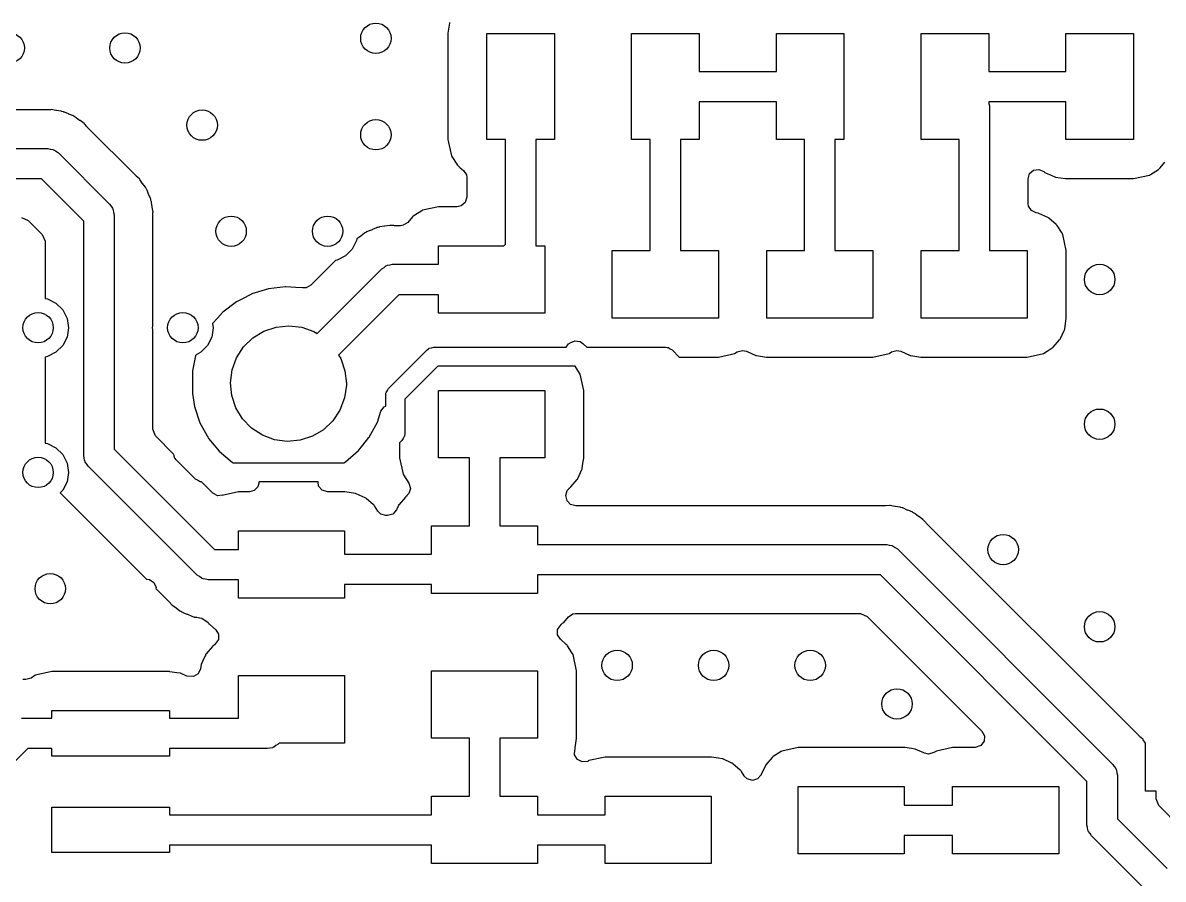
# Model space of a CAD drawing. Extents: x 0.01 to 3.57, y 0.02 to 1.96.
# Drawn here: x 0.459 to 1.049, y 1.077 to 1.521 of the extents above; entities that cross this region are included whole.
import ezdxf

# ---------------------------------------------------------------- set-up
doc = ezdxf.new("R2010")
doc.units = 0
doc.header["$MEASUREMENT"] = 0
doc.layers.add('BLACK', color=7, linetype='CONTINUOUS')

msp = doc.modelspace()

# ---------------------------------------------------------------- linework, layer by layer
at = {"layer": 'BLACK', "linetype": 'CONTINUOUS'}
for p, q in [((0.679606, 1.52056), (0.678869, 1.51543)), ((0.679657, 1.52091), (0.679606, 1.52056)), ((0.678869, 1.51543), (0.678839, 1.51522)), ((0.678839, 1.51522), (0.678839, 1.46022)), ((0.699035, 1.46022), (0.699035, 1.51522)), ((0.699035, 1.51522), (0.734035, 1.51522)), ((0.734035, 1.51522), (0.734035, 1.46022)), ((0.774035, 1.46022), (0.774035, 1.51522)), ((0.774035, 1.51522), (0.809035, 1.51522)), ((0.809035, 1.51522), (0.809035, 1.49559)), ((0.849035, 1.49559), (0.849035, 1.51522)), ((0.849035, 1.51522), (0.884035, 1.51522)), ((0.884035, 1.51522), (0.884035, 1.46022)), ((0.924035, 1.46022), (0.924035, 1.51522)), ((0.924035, 1.51522), (0.959035, 1.51522)), ((0.959035, 1.51522), (0.959035, 1.49559)), ((0.999035, 1.49559), (0.999035, 1.51522)), ((0.999035, 1.51522), (1.03404, 1.51522)), ((1.03404, 1.51522), (1.03404, 1.46022)), ((0.809035, 1.49559), (0.849035, 1.49559)), ((0.959035, 1.49559), (0.999035, 1.49559)), ((0.849035, 1.47984), (0.809035, 1.47984)), ((0.809035, 1.47984), (0.809035, 1.46022)), ((0.849035, 1.46022), (0.849035, 1.47984)), ((0.999035, 1.47984), (0.959035, 1.47984)), ((0.959035, 1.47984), (0.959035, 1.47973)), ((0.959035, 1.47973), (0.959117, 1.479)), ((0.959117, 1.479), (0.959409, 1.47772)), ((0.959409, 1.47772), (0.959409, 1.40272)), ((0.999035, 1.46022), (0.999035, 1.47984)), ((0.470704, 1.47561), (0.330942, 1.47561)), ((0.47099, 1.47562), (0.470704, 1.47561)), ((0.473001, 1.47573), (0.47099, 1.47562)), ((0.473299, 1.47575), (0.473001, 1.47573)), ((0.473001, 1.47573), (0.473001, 1.47573)), ((0.475771, 1.47529), (0.473299, 1.47575)), ((0.476027, 1.47525), (0.475771, 1.47529)), ((0.478521, 1.47492), (0.476027, 1.47525)), ((0.4788, 1.47482), (0.478521, 1.47492)), ((0.478901, 1.47479), (0.4788, 1.47482)), ((0.47954, 1.47461), (0.478901, 1.47479)), ((0.479642, 1.47458), (0.47954, 1.47461)), ((0.479936, 1.47452), (0.479642, 1.47458)), ((0.480208, 1.4744), (0.479936, 1.47452)), ((0.482227, 1.47349), (0.480208, 1.4744)), ((0.480208, 1.4744), (0.480208, 1.4744)), ((0.482466, 1.47339), (0.482227, 1.47349)), ((0.48481, 1.47247), (0.482466, 1.47339)), ((0.485054, 1.4723), (0.48481, 1.47247)), ((0.485145, 1.47225), (0.485054, 1.4723)), ((0.485724, 1.47192), (0.485145, 1.47225)), ((0.485814, 1.47187), (0.485724, 1.47192)), ((0.486087, 1.47174), (0.485814, 1.47187)), ((0.486322, 1.47156), (0.486087, 1.47174)), ((0.486323, 1.47156), (0.486322, 1.47156)), ((0.488066, 1.47019), (0.486323, 1.47156)), ((0.488274, 1.47004), (0.488066, 1.47019)), ((0.490332, 1.46859), (0.488274, 1.47004)), ((0.490528, 1.46837), (0.490332, 1.46859)), ((0.491751, 1.46696), (0.490528, 1.46837)), ((0.491982, 1.46672), (0.491751, 1.46696)), ((0.517167, 1.44153), (0.491982, 1.46672)), ((0.678839, 1.46022), (0.680664, 1.45183)), ((0.708661, 1.46022), (0.699035, 1.46022)), ((0.708661, 1.40598), (0.708661, 1.46022)), ((0.734035, 1.46022), (0.724409, 1.46022)), ((0.724409, 1.46022), (0.724409, 1.40522)), ((0.783661, 1.46022), (0.774035, 1.46022)), ((0.783661, 1.40272), (0.783661, 1.46022)), ((0.809035, 1.46022), (0.799409, 1.46022)), ((0.799409, 1.46022), (0.799409, 1.40272)), ((0.863661, 1.46022), (0.849035, 1.46022)), ((0.863661, 1.40272), (0.863661, 1.46022)), ((0.884035, 1.46022), (0.879409, 1.46022)), ((0.879409, 1.46022), (0.879409, 1.40272)), ((0.943661, 1.46022), (0.924035, 1.46022)), ((0.943661, 1.40272), (0.943661, 1.46022)), ((1.03404, 1.46022), (0.999035, 1.46022)), ((0.329921, 1.45559), (0.471549, 1.45559)), ((0.471549, 1.45559), (0.472831, 1.4553)), ((0.472831, 1.4553), (0.474138, 1.45515)), ((0.474138, 1.45515), (0.474521, 1.45491)), ((0.474521, 1.45491), (0.474962, 1.45481)), ((0.474962, 1.45481), (0.47599, 1.45398)), ((0.47599, 1.45398), (0.477103, 1.45328)), ((0.477103, 1.45328), (0.503609, 1.42678)), ((0.680664, 1.45183), (0.680904, 1.45145)), ((0.680904, 1.45145), (0.680904, 1.45145)), ((0.680904, 1.45145), (0.683446, 1.4475)), ((1.04789, 1.44567), (1.05028, 1.44844)), ((0.683446, 1.4475), (0.683772, 1.44699)), ((0.683772, 1.44699), (0.68404, 1.44676)), ((0.68404, 1.44676), (0.68404, 1.44676)), ((0.68404, 1.44676), (0.685292, 1.44567)), ((0.685292, 1.44567), (0.68693, 1.44425)), ((0.68693, 1.44425), (0.688441, 1.4419)), ((0.688441, 1.4419), (0.688642, 1.4405)), ((0.979429, 1.43989), (0.980217, 1.44257)), ((0.980217, 1.44257), (0.982329, 1.4444)), ((0.982329, 1.4444), (0.985096, 1.4448)), ((0.985096, 1.4448), (0.987638, 1.44364)), ((0.987638, 1.44364), (0.987848, 1.44346)), ((0.987848, 1.44346), (0.987848, 1.44346)), ((0.987848, 1.44346), (0.988116, 1.44323)), ((0.988116, 1.44323), (0.988439, 1.44308)), ((0.988439, 1.44308), (0.988439, 1.44308)), ((0.988439, 1.44308), (0.991825, 1.44153)), ((1.03404, 1.44002), (1.04243, 1.44184)), ((1.04243, 1.44184), (1.04282, 1.4421)), ((1.04282, 1.4421), (1.04696, 1.44476)), ((1.04696, 1.44476), (1.04726, 1.44495)), ((1.04696, 1.44476), (1.04696, 1.44476)), ((1.04726, 1.44495), (1.04789, 1.44567)), ((0.468274, 1.43984), (0.333183, 1.43984)), ((0.490158, 1.41796), (0.468274, 1.43984)), ((0.517375, 1.44134), (0.517167, 1.44153)), ((0.519103, 1.4398), (0.517375, 1.44134)), ((0.519272, 1.43955), (0.519103, 1.4398)), ((0.520527, 1.43772), (0.519272, 1.43955)), ((0.519272, 1.43955), (0.519272, 1.43955)), ((0.520679, 1.43752), (0.520527, 1.43772)), ((0.52221, 1.43552), (0.520679, 1.43752)), ((0.688642, 1.4405), (0.688642, 1.43037)), ((0.979429, 1.42716), (0.979429, 1.43989)), ((0.991825, 1.44153), (0.993345, 1.44084)), ((0.993345, 1.44084), (0.993696, 1.44079)), ((0.993696, 1.44079), (0.99886, 1.44004)), ((0.99886, 1.44004), (0.998861, 1.44004)), ((0.998861, 1.44004), (0.999035, 1.44002)), ((0.999035, 1.44002), (1.03404, 1.44002)), ((0.52233, 1.43525), (0.52221, 1.43552)), ((0.522384, 1.43515), (0.52233, 1.43525)), ((0.522707, 1.43457), (0.522384, 1.43515)), ((0.522756, 1.43448), (0.522707, 1.43457)), ((0.522925, 1.43423), (0.522756, 1.43448)), ((0.523031, 1.43396), (0.522925, 1.43423)), ((0.523031, 1.43395), (0.523031, 1.43396)), ((0.523814, 1.43188), (0.523031, 1.43395)), ((0.523912, 1.43164), (0.523814, 1.43188)), ((0.524803, 1.42961), (0.523912, 1.43164)), ((0.688642, 1.43037), (0.687854, 1.42769)), ((0.503609, 1.42678), (0.504307, 1.42566)), ((0.504307, 1.42566), (0.505127, 1.42464)), ((0.505127, 1.42464), (0.505227, 1.42419)), ((0.505227, 1.42419), (0.505468, 1.42381)), ((0.524923, 1.42934), (0.524803, 1.42961)), ((0.524803, 1.42961), (0.524803, 1.42961)), ((0.524975, 1.42905), (0.524923, 1.42934)), ((0.525005, 1.42894), (0.524975, 1.42905)), ((0.525181, 1.4283), (0.525005, 1.42894)), ((0.525206, 1.4282), (0.525181, 1.4283)), ((0.525311, 1.42792), (0.525206, 1.4282)), ((0.525347, 1.42762), (0.525311, 1.42792)), ((0.525613, 1.42542), (0.525347, 1.42762)), ((0.525347, 1.42762), (0.525347, 1.42762)), ((0.525651, 1.42517), (0.525613, 1.42542)), ((0.526084, 1.42269), (0.525651, 1.42517)), ((0.674035, 1.42541), (0.665645, 1.42359)), ((0.683681, 1.42541), (0.674035, 1.42541)), ((0.685742, 1.42586), (0.683681, 1.42541)), ((0.687854, 1.42769), (0.685742, 1.42586)), ((0.97963, 1.42576), (0.979429, 1.42716)), ((0.981141, 1.42341), (0.97963, 1.42576)), ((0.457927, 1.41982), (0.461434, 1.41837)), ((0.461434, 1.41837), (0.468685, 1.41112)), ((0.505468, 1.42381), (0.505613, 1.4225)), ((0.505613, 1.4225), (0.505906, 1.42122)), ((0.505906, 1.42122), (0.505906, 1.2998)), ((0.525925, 1.4202), (0.525937, 1.42054)), ((0.525925, 1.36359), (0.525925, 1.4202)), ((0.525937, 1.42054), (0.526063, 1.42239)), ((0.526063, 1.42239), (0.526084, 1.42269)), ((0.526063, 1.42239), (0.526063, 1.42239)), ((0.660577, 1.42021), (0.658073, 1.41732)), ((0.660809, 1.42048), (0.660577, 1.42021)), ((0.660577, 1.42021), (0.660577, 1.42021)), ((0.661755, 1.42109), (0.660809, 1.42048)), ((0.665272, 1.42335), (0.661755, 1.42109)), ((0.665645, 1.42359), (0.665272, 1.42335)), ((0.665272, 1.42335), (0.665272, 1.42335)), ((0.983684, 1.42225), (0.981141, 1.42341)), ((0.984726, 1.4221), (0.983684, 1.42225)), ((0.985048, 1.42195), (0.984726, 1.4221)), ((0.989632, 1.41985), (0.985048, 1.42195)), ((0.985048, 1.42195), (0.985048, 1.42195)), ((0.989955, 1.41971), (0.989632, 1.41985)), ((0.989632, 1.41985), (0.989632, 1.41985)), ((0.990223, 1.41947), (0.989955, 1.41971)), ((0.994031, 1.41618), (0.990223, 1.41947)), ((0.990223, 1.41947), (0.990223, 1.41947)), ((0.490158, 1.29654), (0.490158, 1.41796)), ((0.636842, 1.41239), (0.636263, 1.41207)), ((0.636936, 1.41244), (0.636842, 1.41239)), ((0.637183, 1.41261), (0.636936, 1.41244)), ((0.637462, 1.41272), (0.637183, 1.41261)), ((0.637463, 1.41272), (0.637462, 1.41272)), ((0.639535, 1.4135), (0.637463, 1.41272)), ((0.639775, 1.4136), (0.639535, 1.4135)), ((0.641804, 1.41449), (0.639775, 1.4136)), ((0.642078, 1.41461), (0.641804, 1.41449)), ((0.641804, 1.41449), (0.641804, 1.41449)), ((0.642372, 1.41466), (0.642078, 1.41461)), ((0.642473, 1.41469), (0.642372, 1.41466)), ((0.643114, 1.41487), (0.642473, 1.41469)), ((0.643216, 1.41489), (0.643114, 1.41487)), ((0.643496, 1.415), (0.643216, 1.41489)), ((0.645993, 1.4153), (0.643496, 1.415)), ((0.646248, 1.41534), (0.645993, 1.4153)), ((0.648727, 1.41577), (0.646248, 1.41534)), ((0.649025, 1.41575), (0.648727, 1.41577)), ((0.650881, 1.41562), (0.649025, 1.41575)), ((0.649025, 1.41575), (0.649025, 1.41575)), ((0.651218, 1.41561), (0.650881, 1.41562)), ((0.654324, 1.41561), (0.651218, 1.41561)), ((0.655721, 1.41581), (0.654324, 1.41561)), ((0.658073, 1.41732), (0.655721, 1.41581)), ((0.994299, 1.41594), (0.994031, 1.41618)), ((0.994491, 1.41564), (0.994299, 1.41594)), ((0.99671, 1.41219), (0.994491, 1.41564)), ((0.994491, 1.41564), (0.994491, 1.41564)), ((0.997407, 1.41111), (0.99671, 1.41219)), ((0.468685, 1.41112), (0.470138, 1.40761)), ((0.470138, 1.40761), (0.470138, 1.37789)), ((0.631513, 1.40785), (0.629276, 1.40346)), ((0.631666, 1.40882), (0.631513, 1.40785)), ((0.633692, 1.41021), (0.631666, 1.40882)), ((0.633902, 1.41036), (0.633692, 1.41021)), ((0.63566, 1.41171), (0.633902, 1.41036)), ((0.635898, 1.4119), (0.63566, 1.41171)), ((0.63566, 1.41171), (0.63566, 1.41171)), ((0.636171, 1.41202), (0.635898, 1.4119)), ((0.636263, 1.41207), (0.636171, 1.41202)), ((0.999232, 1.40272), (0.997407, 1.41111)), ((0.629276, 1.40346), (0.625792, 1.39998)), ((0.674035, 1.39559), (0.674035, 1.40522)), ((0.674035, 1.40522), (0.7079, 1.40522)), ((0.7079, 1.40522), (0.708661, 1.40598)), ((0.724409, 1.40522), (0.729035, 1.40522)), ((0.729035, 1.40522), (0.729035, 1.37022)), ((0.764035, 1.36772), (0.764035, 1.40272)), ((0.764035, 1.40272), (0.783661, 1.40272)), ((0.799409, 1.40272), (0.819035, 1.40272)), ((0.819035, 1.40272), (0.819035, 1.36772)), ((0.844035, 1.36772), (0.844035, 1.40272)), ((0.844035, 1.40272), (0.863661, 1.40272)), ((0.879409, 1.40272), (0.899035, 1.40272)), ((0.899035, 1.40272), (0.899035, 1.36772)), ((0.924035, 1.36772), (0.924035, 1.40272)), ((0.924035, 1.40272), (0.943661, 1.40272)), ((0.959409, 1.40272), (0.979035, 1.40272)), ((0.979035, 1.40272), (0.979035, 1.36772)), ((0.999232, 1.36772), (0.999232, 1.40272)), ((0.620653, 1.39762), (0.607847, 1.38481)), ((0.621402, 1.39774), (0.620653, 1.39762)), ((0.625792, 1.39998), (0.621402, 1.39774)), ((0.645754, 1.39399), (0.646782, 1.39481)), ((0.646782, 1.39481), (0.647224, 1.39491)), ((0.647224, 1.39491), (0.647607, 1.39515)), ((0.647607, 1.39515), (0.648915, 1.3953)), ((0.648915, 1.3953), (0.650197, 1.39559)), ((0.650197, 1.39559), (0.674035, 1.39559)), ((0.611049, 1.3597), (0.644639, 1.39329)), ((0.644639, 1.39329), (0.645754, 1.39399)), ((0.585823, 1.38288), (0.577293, 1.38026)), ((0.594683, 1.38395), (0.585823, 1.38288)), ((0.594904, 1.38394), (0.594683, 1.38395)), ((0.600121, 1.38364), (0.594904, 1.38394)), ((0.594904, 1.38394), (0.594904, 1.38394)), ((0.603593, 1.38344), (0.600121, 1.38364)), ((0.60368, 1.38342), (0.603593, 1.38344)), ((0.605394, 1.38347), (0.60368, 1.38342)), ((0.607847, 1.38481), (0.605394, 1.38347)), ((0.470138, 1.37789), (0.471402, 1.37769)), ((0.471402, 1.37769), (0.475792, 1.37546)), ((0.572123, 1.37759), (0.569363, 1.37616)), ((0.577097, 1.38015), (0.572123, 1.37759)), ((0.577293, 1.38026), (0.577097, 1.38015)), ((0.577097, 1.38015), (0.577097, 1.38015)), ((0.653458, 1.37984), (0.622178, 1.34856)), ((0.674035, 1.37984), (0.653458, 1.37984)), ((0.674035, 1.37022), (0.674035, 1.37984)), ((0.475792, 1.37546), (0.479276, 1.37197)), ((0.479276, 1.37197), (0.481513, 1.36758)), ((0.569363, 1.37616), (0.562283, 1.37073)), ((0.481513, 1.36758), (0.482283, 1.36272)), ((0.559541, 1.36772), (0.556944, 1.36486)), ((0.556944, 1.36486), (0.557283, 1.36272)), ((0.562134, 1.37057), (0.559541, 1.36772)), ((0.562283, 1.37073), (0.562134, 1.37057)), ((0.562134, 1.37057), (0.562134, 1.37057)), ((0.729035, 1.37022), (0.674035, 1.37022)), ((0.819035, 1.36772), (0.764035, 1.36772)), ((0.899035, 1.36772), (0.844035, 1.36772)), ((0.979035, 1.36772), (0.924035, 1.36772)), ((0.998622, 1.36347), (0.999207, 1.36754)), ((0.999207, 1.36754), (0.999232, 1.36772)), ((0.999207, 1.36754), (0.999207, 1.36754)), ((0.482283, 1.36272), (0.481513, 1.35785)), ((0.525787, 1.36272), (0.525925, 1.36359)), ((0.525925, 1.36185), (0.525787, 1.36272)), ((0.525925, 1.31014), (0.525925, 1.36185)), ((0.557283, 1.36272), (0.556513, 1.35785)), ((0.57779, 1.35742), (0.583486, 1.36092)), ((0.583486, 1.36092), (0.589818, 1.36308)), ((0.589818, 1.36308), (0.596469, 1.36378)), ((0.596469, 1.36378), (0.60311, 1.36299)), ((0.60311, 1.36299), (0.609411, 1.36074)), ((0.609411, 1.36074), (0.611049, 1.3597)), ((0.996174, 1.35712), (0.998267, 1.3617)), ((0.998267, 1.3617), (0.998414, 1.36203)), ((0.998414, 1.36203), (0.998622, 1.36347)), ((0.479276, 1.35346), (0.475792, 1.34998)), ((0.481513, 1.35785), (0.479276, 1.35346)), ((0.554276, 1.35346), (0.550792, 1.34998)), ((0.556513, 1.35785), (0.554276, 1.35346)), ((0.573011, 1.35274), (0.57779, 1.35742)), ((0.740071, 1.35264), (0.741379, 1.35439)), ((0.741379, 1.35439), (0.741963, 1.35476)), ((0.741963, 1.35476), (0.742262, 1.35495)), ((0.741963, 1.35476), (0.741963, 1.35476)), ((0.742262, 1.35495), (0.74228, 1.35492)), ((0.74228, 1.35492), (0.744549, 1.35596)), ((0.744549, 1.35596), (0.747316, 1.35556)), ((0.747316, 1.35556), (0.748763, 1.35448)), ((0.748763, 1.35448), (0.748772, 1.35449)), ((0.748772, 1.35449), (0.74904, 1.35426)), ((0.74904, 1.35426), (0.74904, 1.35426)), ((0.74904, 1.35426), (0.75091, 1.35264)), ((0.992494, 1.35272), (0.995794, 1.35653)), ((0.995794, 1.35653), (0.996026, 1.3568)), ((0.995794, 1.35653), (0.995794, 1.35653)), ((0.996026, 1.3568), (0.996173, 1.35712)), ((0.996173, 1.35712), (0.996174, 1.35712)), ((0.471402, 1.34774), (0.470138, 1.34754)), ((0.470138, 1.34754), (0.470138, 1.30289)), ((0.475792, 1.34998), (0.471402, 1.34774)), ((0.548161, 1.34807), (0.546574, 1.34041)), ((0.548205, 1.34829), (0.548161, 1.34807)), ((0.548161, 1.34807), (0.548161, 1.34807)), ((0.548393, 1.34875), (0.548205, 1.34829)), ((0.550792, 1.34998), (0.548393, 1.34875)), ((0.569389, 1.34712), (0.573011, 1.35274)), ((0.622178, 1.34856), (0.623315, 1.34674)), ((0.648056, 1.3312), (0.668056, 1.3512)), ((0.668056, 1.3512), (0.668758, 1.35172)), ((0.668758, 1.35172), (0.668877, 1.35186)), ((0.668877, 1.35186), (0.668983, 1.35189)), ((0.668983, 1.35189), (0.669187, 1.35204)), ((0.669187, 1.35204), (0.670372, 1.3523)), ((0.670372, 1.3523), (0.671535, 1.35264)), ((0.671535, 1.35264), (0.740071, 1.35264)), ((0.75091, 1.35264), (0.791535, 1.35264)), ((0.791535, 1.35264), (0.792403, 1.35251)), ((0.792403, 1.35251), (0.792584, 1.35252)), ((0.792584, 1.35252), (0.792681, 1.35247)), ((0.792681, 1.35247), (0.792933, 1.35244)), ((0.792933, 1.35244), (0.793951, 1.35178)), ((0.793951, 1.35178), (0.795015, 1.3512)), ((0.795015, 1.3512), (0.798692, 1.34752)), ((0.798692, 1.34752), (0.819035, 1.34752)), ((0.819035, 1.34752), (0.827426, 1.34934)), ((0.827426, 1.34934), (0.828767, 1.35021)), ((0.828767, 1.35021), (0.831449, 1.35099)), ((0.831449, 1.35099), (0.83351, 1.35055)), ((0.83351, 1.35055), (0.838345, 1.34834)), ((0.838345, 1.34834), (0.838696, 1.34829)), ((0.838696, 1.34829), (0.84386, 1.34754)), ((0.84386, 1.34754), (0.843861, 1.34754)), ((0.843861, 1.34754), (0.844035, 1.34752)), ((0.844035, 1.34752), (0.899035, 1.34752)), ((0.899035, 1.34752), (0.907426, 1.34934)), ((0.907426, 1.34934), (0.908767, 1.35021)), ((0.908767, 1.35021), (0.911449, 1.35099)), ((0.911449, 1.35099), (0.91351, 1.35055)), ((0.91351, 1.35055), (0.918345, 1.34834)), ((0.918345, 1.34834), (0.918696, 1.34829)), ((0.918696, 1.34829), (0.92386, 1.34754)), ((0.92386, 1.34754), (0.923861, 1.34754)), ((0.923861, 1.34754), (0.924035, 1.34752)), ((0.924035, 1.34752), (0.979035, 1.34752)), ((0.979035, 1.34752), (0.987426, 1.34934)), ((0.987426, 1.34934), (0.989295, 1.35055)), ((0.989295, 1.35055), (0.991963, 1.35226)), ((0.991963, 1.35226), (0.992262, 1.35245)), ((0.991963, 1.35226), (0.991963, 1.35226)), ((0.992262, 1.35245), (0.992494, 1.35272)), ((0.567101, 1.34083), (0.569389, 1.34712)), ((0.623315, 1.34674), (0.625514, 1.34043)), ((0.673574, 1.3428), (0.656457, 1.32568)), ((0.744715, 1.3428), (0.673574, 1.3428)), ((0.74702, 1.33921), (0.744715, 1.3428)), ((0.546574, 1.34041), (0.546457, 1.33984)), ((0.546457, 1.33984), (0.546457, 1.3287)), ((0.566263, 1.3342), (0.567101, 1.34083)), ((0.625514, 1.34043), (0.62626, 1.33378)), ((0.747407, 1.33861), (0.74702, 1.33921)), ((0.749232, 1.33022), (0.747407, 1.33861)), ((0.566915, 1.32754), (0.566263, 1.3342)), ((0.626248, 1.33294), (0.625317, 1.32632)), ((0.62626, 1.33378), (0.626248, 1.33294)), ((0.646817, 1.32911), (0.647474, 1.33013)), ((0.647474, 1.33013), (0.648056, 1.3312)), ((0.674035, 1.29522), (0.674035, 1.33022)), ((0.674035, 1.33022), (0.729035, 1.33022)), ((0.729035, 1.33022), (0.729035, 1.29522)), ((0.749232, 1.29522), (0.749232, 1.33022)), ((0.546457, 1.3287), (0.547512, 1.32181)), ((0.569027, 1.3212), (0.566915, 1.32754)), ((0.625317, 1.32632), (0.622942, 1.32007)), ((0.646614, 1.32772), (0.64674, 1.32858)), ((0.646614, 1.32206), (0.646614, 1.32772)), ((0.646727, 1.32876), (0.64678, 1.32886)), ((0.64674, 1.32858), (0.646727, 1.32876)), ((0.64678, 1.32886), (0.646817, 1.32911)), ((0.656457, 1.32568), (0.656457, 1.30772)), ((0.547512, 1.32181), (0.550403, 1.31336)), ((0.572491, 1.31548), (0.569027, 1.3212)), ((0.622942, 1.32007), (0.619241, 1.3145)), ((0.642328, 1.31384), (0.644168, 1.31941)), ((0.644168, 1.31941), (0.645758, 1.32171)), ((0.645758, 1.32171), (0.646614, 1.32206)), ((0.550403, 1.31336), (0.554743, 1.30556)), ((0.577137, 1.31066), (0.572491, 1.31548)), ((0.619241, 1.3145), (0.614398, 1.30988)), ((0.63807, 1.306), (0.642328, 1.31384)), ((0.527378, 1.30664), (0.525925, 1.31014)), ((0.536745, 1.29727), (0.527378, 1.30664)), ((0.582734, 1.307), (0.577137, 1.31066)), ((0.589002, 1.30467), (0.582734, 1.307)), ((0.608653, 1.30646), (0.602292, 1.30439)), ((0.614398, 1.30988), (0.608653, 1.30646)), ((0.634702, 1.3018), (0.637932, 1.30583)), ((0.637932, 1.30583), (0.63807, 1.306)), ((0.637932, 1.30583), (0.637932, 1.30583)), ((0.656254, 1.30632), (0.655596, 1.3053)), ((0.656291, 1.30657), (0.656254, 1.30632)), ((0.656344, 1.30667), (0.656291, 1.30657)), ((0.656457, 1.30772), (0.656331, 1.30685)), ((0.656331, 1.30685), (0.656344, 1.30667)), ((0.470138, 1.30289), (0.471402, 1.30269)), ((0.471402, 1.30269), (0.475792, 1.30046)), ((0.475792, 1.30046), (0.479276, 1.29697)), ((0.554743, 1.30556), (0.554883, 1.30539)), ((0.554883, 1.30539), (0.554883, 1.30539)), ((0.554883, 1.30539), (0.557832, 1.30179)), ((0.557832, 1.30179), (0.560396, 1.29866)), ((0.595632, 1.30379), (0.589002, 1.30467)), ((0.602292, 1.30439), (0.595632, 1.30379)), ((0.63249, 1.29904), (0.634702, 1.3018)), ((0.655015, 1.30424), (0.653839, 1.30306)), ((0.653839, 1.30306), (0.653839, 1.29522)), ((0.655596, 1.3053), (0.655015, 1.30424)), ((0.479276, 1.29697), (0.481513, 1.29258)), ((0.49045, 1.29525), (0.490158, 1.29654)), ((0.490596, 1.29395), (0.49045, 1.29525)), ((0.490836, 1.29356), (0.490596, 1.29395)), ((0.505906, 1.2998), (0.557848, 1.24785)), ((0.536955, 1.29655), (0.536745, 1.29727)), ((0.537211, 1.29537), (0.536955, 1.29655)), ((0.537363, 1.29516), (0.537211, 1.29537)), ((0.537394, 1.29506), (0.537363, 1.29516)), ((0.537531, 1.29494), (0.537394, 1.29506)), ((0.538056, 1.29424), (0.537531, 1.29494)), ((0.548056, 1.28424), (0.538056, 1.29424)), ((0.560396, 1.29866), (0.567182, 1.29286)), ((0.625765, 1.29317), (0.63249, 1.29904)), ((0.653839, 1.29522), (0.655664, 1.28683)), ((0.689961, 1.29522), (0.674035, 1.29522)), ((0.689961, 1.25998), (0.689961, 1.29522)), ((0.729035, 1.29522), (0.705709, 1.29522)), ((0.705709, 1.29522), (0.705709, 1.25998)), ((0.748836, 1.29246), (0.749207, 1.29504)), ((0.749207, 1.29504), (0.749232, 1.29522)), ((0.749207, 1.29504), (0.749207, 1.29504)), ((0.481513, 1.29258), (0.482283, 1.28772)), ((0.490936, 1.29312), (0.490836, 1.29356)), ((0.491756, 1.29209), (0.490936, 1.29312)), ((0.492454, 1.29098), (0.491756, 1.29209)), ((0.549019, 1.23441), (0.492454, 1.29098)), ((0.567182, 1.29286), (0.567567, 1.29264)), ((0.567567, 1.29264), (0.624877, 1.29264)), ((0.624877, 1.29264), (0.625765, 1.29317)), ((0.746174, 1.28462), (0.748267, 1.2892)), ((0.748267, 1.2892), (0.748414, 1.28953)), ((0.748414, 1.28953), (0.748836, 1.29246)), ((0.481513, 1.28285), (0.479276, 1.27846)), ((0.482283, 1.28772), (0.481513, 1.28285)), ((0.549119, 1.28366), (0.548056, 1.28424)), ((0.550138, 1.283), (0.549119, 1.28366)), ((0.55039, 1.28296), (0.550138, 1.283)), ((0.550487, 1.28291), (0.55039, 1.28296)), ((0.550668, 1.28292), (0.550487, 1.28291)), ((0.551166, 1.28285), (0.550668, 1.28292)), ((0.556987, 1.27703), (0.551166, 1.28285)), ((0.580987, 1.2828), (0.580458, 1.28029)), ((0.611567, 1.2828), (0.580987, 1.2828)), ((0.611886, 1.28058), (0.611567, 1.2828)), ((0.655664, 1.28683), (0.655904, 1.28645)), ((0.655904, 1.28645), (0.655904, 1.28645)), ((0.655904, 1.28645), (0.658672, 1.28215)), ((0.658672, 1.28215), (0.659459, 1.27946)), ((0.74253, 1.28026), (0.745794, 1.28403)), ((0.745794, 1.28403), (0.746026, 1.2843)), ((0.745794, 1.28403), (0.745794, 1.28403)), ((0.746026, 1.2843), (0.746173, 1.28462)), ((0.746173, 1.28462), (0.746174, 1.28462)), ((0.479276, 1.27846), (0.47792, 1.2771)), ((0.47792, 1.2771), (0.478282, 1.27678)), ((0.478282, 1.27678), (0.478688, 1.27642)), ((0.478688, 1.27642), (0.478896, 1.27622)), ((0.478896, 1.27622), (0.522718, 1.2324)), ((0.559614, 1.27565), (0.556987, 1.27703)), ((0.570335, 1.27768), (0.561945, 1.27585)), ((0.576089, 1.27768), (0.570335, 1.27768)), ((0.578494, 1.2783), (0.576089, 1.27768)), ((0.580458, 1.28029), (0.578494, 1.2783)), ((0.613717, 1.27846), (0.611886, 1.28058)), ((0.616399, 1.27768), (0.613717, 1.27846)), ((0.625335, 1.27768), (0.616399, 1.27768)), ((0.62551, 1.27765), (0.625335, 1.27768)), ((0.627709, 1.27734), (0.62551, 1.27765)), ((0.62551, 1.27765), (0.62551, 1.27765)), ((0.631025, 1.27686), (0.627709, 1.27734)), ((0.631347, 1.27671), (0.631025, 1.27686)), ((0.635931, 1.27462), (0.631347, 1.27671)), ((0.658672, 1.27678), (0.657621, 1.27573)), ((0.659459, 1.27946), (0.658672, 1.27678)), ((0.739911, 1.27573), (0.740698, 1.27842)), ((0.740698, 1.27842), (0.741749, 1.27947)), ((0.741695, 1.27953), (0.741963, 1.27976)), ((0.741749, 1.27947), (0.741695, 1.27953)), ((0.741963, 1.27976), (0.742262, 1.27995)), ((0.742262, 1.27995), (0.74253, 1.28026)), ((0.561934, 1.2759), (0.559614, 1.27565)), ((0.561945, 1.27585), (0.561934, 1.2759)), ((0.636254, 1.27447), (0.635931, 1.27462)), ((0.635931, 1.27462), (0.635931, 1.27462)), ((0.636522, 1.27424), (0.636254, 1.27447)), ((0.64033, 1.27094), (0.636522, 1.27424)), ((0.636522, 1.27424), (0.636522, 1.27424)), ((0.640598, 1.27071), (0.64033, 1.27094)), ((0.64079, 1.27041), (0.640598, 1.27071)), ((0.642561, 1.26765), (0.64079, 1.27041)), ((0.64079, 1.27041), (0.64079, 1.27041)), ((0.653196, 1.27058), (0.652145, 1.26827)), ((0.653197, 1.27058), (0.653196, 1.27058)), ((0.653344, 1.2709), (0.653197, 1.27058)), ((0.653576, 1.27117), (0.653344, 1.2709)), ((0.656876, 1.27498), (0.653576, 1.27117)), ((0.653576, 1.27117), (0.653576, 1.27117)), ((0.657109, 1.27524), (0.656876, 1.27498)), ((0.656876, 1.27498), (0.656876, 1.27498)), ((0.657407, 1.27544), (0.657109, 1.27524)), ((0.657675, 1.27567), (0.657407, 1.27544)), ((0.657621, 1.27573), (0.657675, 1.27567)), ((0.740698, 1.27305), (0.739911, 1.27573)), ((0.740954, 1.27265), (0.740698, 1.27305)), ((0.742445, 1.27116), (0.740954, 1.27265)), ((0.745127, 1.27037), (0.742445, 1.27116)), ((0.90535, 1.27037), (0.745127, 1.27037)), ((0.905636, 1.27038), (0.90535, 1.27037)), ((0.907646, 1.2705), (0.905636, 1.27038)), ((0.907945, 1.27052), (0.907646, 1.2705)), ((0.907646, 1.2705), (0.907646, 1.2705)), ((0.910417, 1.27006), (0.907945, 1.27052)), ((0.644052, 1.26616), (0.642561, 1.26765)), ((0.646734, 1.26537), (0.644052, 1.26616)), ((0.647633, 1.26537), (0.646734, 1.26537)), ((0.650314, 1.26616), (0.647633, 1.26537)), ((0.652145, 1.26827), (0.650314, 1.26616)), ((0.910673, 1.27002), (0.910417, 1.27006)), ((0.913167, 1.26969), (0.910673, 1.27002)), ((0.913445, 1.26958), (0.913167, 1.26969)), ((0.913547, 1.26955), (0.913445, 1.26958)), ((0.914186, 1.26937), (0.913547, 1.26955)), ((0.914287, 1.26934), (0.914186, 1.26937)), ((0.914581, 1.26929), (0.914287, 1.26934)), ((0.914854, 1.26916), (0.914581, 1.26929)), ((0.916873, 1.26825), (0.914854, 1.26916)), ((0.914854, 1.26916), (0.914854, 1.26916)), ((0.917112, 1.26815), (0.916873, 1.26825)), ((0.919455, 1.26724), (0.917112, 1.26815)), ((0.9197, 1.26706), (0.919455, 1.26724)), ((0.919791, 1.26702), (0.9197, 1.26706)), ((0.920369, 1.26669), (0.919791, 1.26702)), ((0.92046, 1.26663), (0.920369, 1.26669)), ((0.920733, 1.26651), (0.92046, 1.26663)), ((0.920968, 1.26632), (0.920733, 1.26651)), ((0.922711, 1.26496), (0.920968, 1.26632)), ((0.920968, 1.26632), (0.920968, 1.26632)), ((0.922919, 1.2648), (0.922711, 1.26496)), ((0.924977, 1.26336), (0.922919, 1.2648)), ((0.670335, 1.25998), (0.689961, 1.25998)), ((0.670335, 1.24535), (0.670335, 1.25998)), ((0.705709, 1.25998), (0.725335, 1.25998)), ((0.725335, 1.25998), (0.725335, 1.25035)), ((0.925174, 1.26313), (0.924977, 1.26336)), ((0.926397, 1.26173), (0.925174, 1.26313)), ((0.926628, 1.26148), (0.926397, 1.26173)), ((1.03697, 1.15114), (0.926628, 1.26148)), ((0.570335, 1.24785), (0.570335, 1.25748)), ((0.570335, 1.25748), (0.625335, 1.25748)), ((0.625335, 1.25748), (0.625335, 1.24535)), ((0.557848, 1.24785), (0.570335, 1.24785)), ((0.725335, 1.25035), (0.906195, 1.25035)), ((0.906195, 1.25035), (0.907477, 1.25006)), ((0.907477, 1.25006), (0.908784, 1.24991)), ((0.908784, 1.24991), (0.909167, 1.24967)), ((0.909167, 1.24967), (0.909608, 1.24957)), ((0.909608, 1.24957), (0.910636, 1.24875)), ((0.910636, 1.24875), (0.911749, 1.24805)), ((0.911749, 1.24805), (1.02341, 1.13638)), ((0.625335, 1.24535), (0.670335, 1.24535)), ((0.522718, 1.2324), (0.522835, 1.2324)), ((0.522835, 1.2324), (0.524232, 1.2322)), ((0.524232, 1.2322), (0.52656, 1.2307)), ((0.52656, 1.2307), (0.527707, 1.22817)), ((0.550132, 1.23371), (0.549019, 1.23441)), ((0.55116, 1.23289), (0.550132, 1.23371)), ((0.551601, 1.23279), (0.55116, 1.23289)), ((0.551984, 1.23255), (0.551601, 1.23279)), ((0.553291, 1.2324), (0.551984, 1.23255)), ((0.554573, 1.23211), (0.553291, 1.2324)), ((0.570335, 1.23211), (0.554573, 1.23211)), ((0.570335, 1.22248), (0.570335, 1.23211)), ((0.670335, 1.22961), (0.625335, 1.22961)), ((0.625335, 1.22961), (0.625335, 1.22248)), ((0.670335, 1.22498), (0.670335, 1.22961)), ((0.90292, 1.23461), (0.725335, 1.23461)), ((0.725335, 1.23461), (0.725335, 1.22498)), ((1.00996, 1.12757), (0.90292, 1.23461)), ((0.527707, 1.22817), (0.52761, 1.22751)), ((0.52761, 1.22751), (0.53414, 1.22098)), ((0.725335, 1.22498), (0.670335, 1.22498)), ((0.53414, 1.22098), (0.534371, 1.22073)), ((0.534371, 1.22073), (0.53579, 1.2191)), ((0.53579, 1.2191), (0.536035, 1.21893)), ((0.536035, 1.21893), (0.537848, 1.21766)), ((0.537848, 1.21766), (0.538056, 1.2175)), ((0.538056, 1.2175), (0.540035, 1.21595)), ((0.625335, 1.22248), (0.570335, 1.22248)), ((0.540035, 1.21595), (0.540307, 1.21583)), ((0.540307, 1.21583), (0.540398, 1.21577)), ((0.540398, 1.21577), (0.540974, 1.21545)), ((0.540974, 1.21545), (0.541068, 1.2154)), ((0.541068, 1.2154), (0.541312, 1.21522)), ((0.541312, 1.21522), (0.541591, 1.21512)), ((0.541591, 1.21512), (0.541591, 1.21512)), ((0.541591, 1.21512), (0.543655, 1.21431)), ((0.543655, 1.21431), (0.543894, 1.21421)), ((0.543894, 1.21421), (0.546186, 1.21318)), ((0.546186, 1.21318), (0.54648, 1.21312)), ((0.54648, 1.21312), (0.546582, 1.21309)), ((0.546582, 1.21309), (0.547219, 1.21291)), ((0.547219, 1.21291), (0.547322, 1.21288)), ((0.547322, 1.21288), (0.547601, 1.21277)), ((0.547601, 1.21277), (0.548688, 1.21263)), ((0.548688, 1.21263), (0.550094, 1.21244)), ((0.550094, 1.21244), (0.550351, 1.2124)), ((0.550351, 1.2124), (0.551302, 1.21223)), ((0.551302, 1.21223), (0.554571, 1.21003)), ((0.738834, 1.21003), (0.741297, 1.21287)), ((0.741297, 1.21287), (0.743649, 1.21439)), ((0.743649, 1.21439), (0.745046, 1.21459)), ((0.745046, 1.21459), (0.892573, 1.21459)), ((0.892573, 1.21459), (0.89608, 1.21313)), ((0.89608, 1.21313), (0.955568, 1.15365)), ((0.554571, 1.21003), (0.555071, 1.20925)), ((0.555071, 1.20925), (0.555339, 1.20902)), ((0.555339, 1.20902), (0.555339, 1.20902)), ((0.555339, 1.20902), (0.558557, 1.20623)), ((0.558557, 1.20623), (0.560068, 1.20388)), ((0.735601, 1.20637), (0.737679, 1.20915)), ((0.735601, 1.20358), (0.735601, 1.20637)), ((0.737679, 1.20915), (0.738262, 1.20952)), ((0.738262, 1.20952), (0.738561, 1.20972)), ((0.738262, 1.20952), (0.738262, 1.20952)), ((0.738561, 1.20972), (0.738834, 1.21003)), ((0.560068, 1.20109), (0.557991, 1.19831)), ((0.560068, 1.20388), (0.560068, 1.20109)), ((0.737112, 1.20123), (0.735601, 1.20358)), ((0.7402, 1.19855), (0.737112, 1.20123)), ((0.553576, 1.19367), (0.553344, 1.1934)), ((0.556876, 1.19748), (0.553576, 1.19367)), ((0.553576, 1.19367), (0.553576, 1.19367)), ((0.557109, 1.19774), (0.556876, 1.19748)), ((0.556876, 1.19748), (0.556876, 1.19748)), ((0.557991, 1.19831), (0.557109, 1.19774)), ((0.740598, 1.19821), (0.7402, 1.19855)), ((0.74079, 1.19791), (0.740598, 1.19821)), ((0.742968, 1.19452), (0.74079, 1.19791)), ((0.74079, 1.19791), (0.74079, 1.19791)), ((0.743706, 1.19337), (0.742968, 1.19452)), ((0.550956, 1.18817), (0.550637, 1.18596)), ((0.551677, 1.18975), (0.550956, 1.18817)), ((0.553197, 1.19308), (0.551677, 1.18975)), ((0.553344, 1.1934), (0.553197, 1.19308)), ((0.553197, 1.19308), (0.553197, 1.19308)), ((0.745531, 1.18498), (0.743706, 1.19337)), ((0.464859, 1.18242), (0.462896, 1.18116)), ((0.465232, 1.18266), (0.464859, 1.18242)), ((0.464859, 1.18242), (0.464859, 1.18242)), ((0.473622, 1.18449), (0.465232, 1.18266)), ((0.534646, 1.18449), (0.473622, 1.18449)), ((0.534821, 1.18446), (0.534646, 1.18449)), ((0.538438, 1.18394), (0.534821, 1.18446)), ((0.534821, 1.18446), (0.534821, 1.18446)), ((0.540336, 1.18367), (0.538438, 1.18394)), ((0.540658, 1.18352), (0.540336, 1.18367)), ((0.543667, 1.18215), (0.540658, 1.18352)), ((0.547125, 1.1819), (0.543667, 1.18215)), ((0.549476, 1.18341), (0.547125, 1.1819)), ((0.550637, 1.18596), (0.549476, 1.18341)), ((0.570335, 1.16035), (0.570335, 1.18248)), ((0.570335, 1.18248), (0.625335, 1.18248)), ((0.625335, 1.18248), (0.625335, 1.14748)), ((0.670335, 1.14998), (0.670335, 1.18498)), ((0.670335, 1.18498), (0.725335, 1.18498)), ((0.725335, 1.18498), (0.725335, 1.14998)), ((0.745531, 1.14998), (0.745531, 1.18498)), ((0.458895, 1.18037), (0.458558, 1.18039)), ((0.460214, 1.18037), (0.458895, 1.18037)), ((0.462896, 1.18116), (0.460214, 1.18037)), ((0.473622, 1.16035), (0.473622, 1.16429)), ((0.473622, 1.16429), (0.534646, 1.16429)), ((0.534646, 1.16429), (0.534646, 1.16035)), ((0.457874, 1.16035), (0.473622, 1.16035)), ((0.534646, 1.16035), (0.570335, 1.16035)), ((0.955568, 1.15365), (0.956908, 1.15119)), ((0.590893, 1.1469), (0.589778, 1.1462)), ((0.59147, 1.14748), (0.590893, 1.1469)), ((0.625335, 1.14748), (0.59147, 1.14748)), ((0.689961, 1.14998), (0.670335, 1.14998)), ((0.689961, 1.11998), (0.689961, 1.14998)), ((0.725335, 1.14998), (0.705709, 1.14998)), ((0.705709, 1.14998), (0.705709, 1.11998)), ((0.744813, 1.14498), (0.745506, 1.14981)), ((0.745506, 1.14981), (0.745531, 1.14998)), ((0.745506, 1.14981), (0.745506, 1.14981)), ((0.956709, 1.1484), (0.955034, 1.14617)), ((0.956908, 1.15119), (0.956709, 1.1484)), ((1.03718, 1.15094), (1.03697, 1.15114)), ((1.03891, 1.1494), (1.03718, 1.15094)), ((1.03908, 1.14916), (1.03891, 1.1494)), ((1.04033, 1.14733), (1.03908, 1.14916)), ((1.03908, 1.14916), (1.03908, 1.14916)), ((1.04033, 1.14732), (1.04033, 1.14733)), ((1.04033, 1.12248), (1.04033, 1.14732)), ((0.461136, 1.14461), (0.443209, 1.12668)), ((0.473622, 1.14461), (0.461136, 1.14461)), ((0.473622, 1.14067), (0.473622, 1.14461)), ((0.534646, 1.14067), (0.473622, 1.14067)), ((0.585335, 1.14461), (0.534646, 1.14461)), ((0.534646, 1.14461), (0.534646, 1.14067)), ((0.586617, 1.1449), (0.585335, 1.14461)), ((0.587924, 1.14504), (0.586617, 1.1449)), ((0.588308, 1.14528), (0.587924, 1.14504)), ((0.588749, 1.14539), (0.588308, 1.14528)), ((0.589778, 1.1462), (0.588749, 1.14539)), ((0.744513, 1.14132), (0.74456, 1.14395)), ((0.745939, 1.13892), (0.744513, 1.14132)), ((0.74456, 1.14395), (0.744566, 1.14397)), ((0.744566, 1.14397), (0.744713, 1.14429)), ((0.744713, 1.14429), (0.744813, 1.14498)), ((0.847407, 1.14044), (0.847109, 1.14024)), ((0.851571, 1.14311), (0.847407, 1.14044)), ((0.851945, 1.14335), (0.851571, 1.14311)), ((0.851571, 1.14311), (0.851571, 1.14311)), ((0.860335, 1.14518), (0.851945, 1.14335)), ((0.915335, 1.14518), (0.860335, 1.14518)), ((0.91551, 1.14515), (0.915335, 1.14518)), ((0.919063, 1.14464), (0.91551, 1.14515)), ((0.91551, 1.14515), (0.91551, 1.14515)), ((0.921025, 1.14436), (0.919063, 1.14464)), ((0.925438, 1.14234), (0.921025, 1.14436)), ((0.92586, 1.14215), (0.925438, 1.14234)), ((0.927921, 1.1417), (0.92586, 1.14215)), ((0.930603, 1.14249), (0.927921, 1.1417)), ((0.930924, 1.1427), (0.930603, 1.14249)), ((0.931945, 1.14335), (0.930924, 1.1427)), ((0.940335, 1.14518), (0.931945, 1.14335)), ((0.952061, 1.14518), (0.940335, 1.14518)), ((0.955034, 1.14617), (0.952061, 1.14518)), ((0.748439, 1.13767), (0.745939, 1.13892)), ((0.751218, 1.13797), (0.748439, 1.13767)), ((0.751571, 1.13811), (0.751218, 1.13797)), ((0.751945, 1.13835), (0.751571, 1.13811)), ((0.760335, 1.14018), (0.751945, 1.13835)), ((0.815335, 1.14018), (0.760335, 1.14018)), ((0.81551, 1.14015), (0.815335, 1.14018)), ((0.819125, 1.13963), (0.81551, 1.14015)), ((0.81551, 1.14015), (0.81551, 1.14015)), ((0.821025, 1.13936), (0.819125, 1.13963)), ((0.821347, 1.13921), (0.821025, 1.13936)), ((0.825931, 1.13712), (0.821347, 1.13921)), ((0.826254, 1.13697), (0.825931, 1.13712)), ((0.825931, 1.13712), (0.825931, 1.13712)), ((0.826522, 1.13674), (0.826254, 1.13697)), ((0.83033, 1.13344), (0.826522, 1.13674)), ((0.826522, 1.13674), (0.826522, 1.13674)), ((0.843344, 1.1359), (0.841176, 1.13115)), ((0.843576, 1.13617), (0.843344, 1.1359)), ((0.846876, 1.13998), (0.843576, 1.13617)), ((0.843576, 1.13617), (0.843576, 1.13617)), ((0.847109, 1.14024), (0.846876, 1.13998)), ((0.846876, 1.13998), (0.846876, 1.13998)), ((1.02341, 1.13638), (1.02411, 1.13527)), ((1.02411, 1.13527), (1.02493, 1.13424)), ((0.830598, 1.13321), (0.83033, 1.13344)), ((0.83079, 1.13291), (0.830598, 1.13321)), ((0.830918, 1.13271), (0.83079, 1.13291)), ((0.83079, 1.13291), (0.83079, 1.13291)), ((0.832379, 1.13044), (0.830918, 1.13271)), ((0.832419, 1.13037), (0.832379, 1.13044)), ((0.83391, 1.12888), (0.832419, 1.13037)), ((0.836592, 1.1281), (0.83391, 1.12888)), ((0.839274, 1.12888), (0.836592, 1.1281)), ((0.841104, 1.131), (0.839274, 1.12888)), ((0.841176, 1.13115), (0.841104, 1.131)), ((1.02493, 1.13424), (1.02503, 1.1338)), ((1.02503, 1.1338), (1.02527, 1.13342)), ((1.02527, 1.13342), (1.02542, 1.13211)), ((1.02542, 1.13211), (1.02571, 1.13083)), ((1.02571, 1.13083), (1.02571, 1.10824)), ((0.860335, 1.08998), (0.860335, 1.12498)), ((0.860335, 1.12498), (0.915335, 1.12498)), ((0.915335, 1.12498), (0.915335, 1.11535)), ((0.940335, 1.11535), (0.940335, 1.12498)), ((0.940335, 1.12498), (0.995335, 1.12498)), ((0.995335, 1.12498), (0.995335, 1.08998)), ((1.00996, 1.10498), (1.00996, 1.12757)), ((0.670335, 1.11035), (0.670335, 1.11998)), ((0.670335, 1.11998), (0.689961, 1.11998)), ((0.705709, 1.11998), (0.725335, 1.11998)), ((0.725335, 1.11998), (0.725335, 1.11035)), ((0.760335, 1.11035), (0.760335, 1.11998)), ((0.760335, 1.11998), (0.815335, 1.11998)), ((0.815335, 1.11998), (0.815335, 1.08498)), ((1.04573, 1.12248), (1.04033, 1.12248)), ((1.04573, 1.11859), (1.04573, 1.12248)), ((1.04718, 1.11508), (1.04573, 1.11859)), ((0.473622, 1.09067), (0.473622, 1.11429)), ((0.473622, 1.11429), (0.534646, 1.11429)), ((0.534646, 1.11429), (0.534646, 1.11035)), ((0.915335, 1.11535), (0.940335, 1.11535)), ((1.05813, 1.10413), (1.04718, 1.11508)), ((0.534646, 1.11035), (0.670335, 1.11035)), ((0.725335, 1.11035), (0.760335, 1.11035)), ((1.01025, 1.1037), (1.00996, 1.10498)), ((1.02571, 1.10824), (1.05147, 1.08248)), ((0.940335, 1.09961), (0.915335, 1.09961)), ((0.915335, 1.09961), (0.915335, 1.08998)), ((0.940335, 1.08998), (0.940335, 1.09961)), ((1.0104, 1.10239), (1.01025, 1.1037)), ((1.01064, 1.10201), (1.0104, 1.10239)), ((1.01074, 1.10157), (1.01064, 1.10201)), ((1.01156, 1.10054), (1.01074, 1.10157)), ((1.01226, 1.09942), (1.01156, 1.10054)), ((1.04033, 1.07134), (1.01226, 1.09942)), ((0.670335, 1.09461), (0.534646, 1.09461)), ((0.534646, 1.09461), (0.534646, 1.09067)), ((0.670335, 1.08498), (0.670335, 1.09461)), ((0.760335, 1.09461), (0.725335, 1.09461)), ((0.725335, 1.09461), (0.725335, 1.08498)), ((0.760335, 1.08498), (0.760335, 1.09461)), ((0.534646, 1.09067), (0.473622, 1.09067)), ((0.915335, 1.08998), (0.860335, 1.08998)), ((0.995335, 1.08998), (0.940335, 1.08998)), ((0.725335, 1.08498), (0.670335, 1.08498)), ((0.815335, 1.08498), (0.760335, 1.08498))]:
    msp.add_line(p, q, dxfattribs=at)
at = {"layer": 'BLACK'}
for centre in [(0.641535, 1.51272), (0.451535, 1.50772), (0.511535, 1.50772), (0.551535, 1.46772), (0.641535, 1.46272), (0.566535, 1.41272), (0.616535, 1.41272), (1.01654, 1.38772), (0.466535, 1.36272), (0.541535, 1.36272), (1.01654, 1.31272), (0.466535, 1.28772), (0.966535, 1.24772), (0.472835, 1.22748), (1.01654, 1.20772), (0.766535, 1.18772), (0.816535, 1.18772), (0.866535, 1.18772), (0.911535, 1.16772)]:
    msp.add_circle(centre, 0.007874, dxfattribs=at)

doc.saveas('drawing.dxf')
